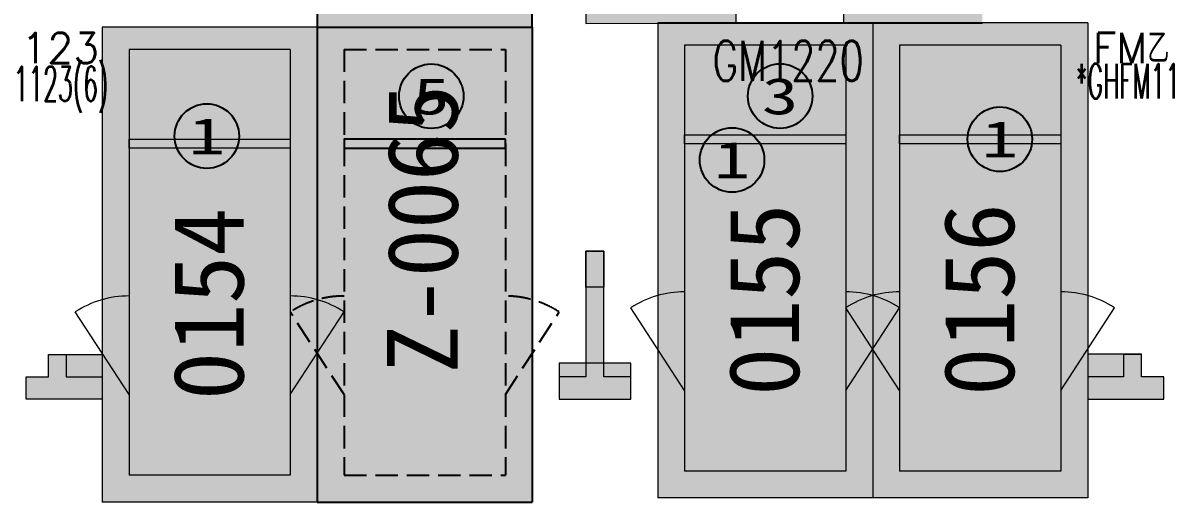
# Model space of a CAD drawing. Extents: x -264757 to 1033689, y 4049843 to 4347093.
# Drawn here: x -50341 to -37582, y 4210159 to 4215507 of the extents above; entities that cross this region are included whole.
import ezdxf
from ezdxf.enums import TextEntityAlignment as Align

# ---------------------------------------------------------------- set-up
doc = ezdxf.new("R2010")
doc.units = 0
doc.header["$LTSCALE"] = 1000
doc.header["$MEASUREMENT"] = 0
doc.linetypes.add('AX-01DK-PB01$1$A-001-车位参照B1$0$A-001-车位参照B1$0$A-001-车位参照B1$0$A-H4-001-基本图形$0$A-001-车位B1$0$DASH', pattern=[0.35, 0.25, -0.1])
for name, color, linetype, plot in [('AX-01DK-PB01$0$AX-001DK-01-PB01-02$0$A-3-WinF(Text)', 8, 'Continuous', False), ('AX-01DK-PB01$0$AX-03CK-02-PB01$0$AX-03CK-02-PB01$0$WINDOW_TEXT', 8, 'Continuous', False), ('AX-01DK-PB01$0$AX-03CK-02-PB01$0$AX-03CK-02-PB01$0$人防$0$WINDOW_TEXT', 8, 'Continuous', False)]:
    doc.layers.add(name, color=color, linetype=linetype, plot=plot)
for name, color, linetype in [('AX-01DK-PB01$0$AX-03CK-02-PB01$0$AX-03CK-02-PB01$0$PUB_HATCH', 8, 'Continuous'), ('不利因素3-紧邻房间出入口', 7, 'Continuous'), ('不利因素5-单面靠墙', 7, 'Continuous'), ('不利因素9-坡道上停车', 7, 'Continuous'), ('子母车位', 7, 'Continuous'), ('普通车位', 7, 'Continuous')]:
    doc.layers.add(name, color=color, linetype=linetype)
doc.layers.add('无关图层', color=8, linetype='Continuous', lineweight=0)
doc.layers.add('车位归属楼栋范围线', color=7, linetype='Continuous', true_color=0x19e6c7)
doc.styles.add('AX-01DK-PB01$0$AX-001DK-01-PB01-02$0$_TCH_WINDOW', font='SIMPLEX', dxfattribs={"bigfont": 'GBCBIG'})
doc.styles.add('AX-01DK-PB01$0$AX-03CK-02-PB01$0$AX-03CK-02-PB01$0$_TCH_DIM_T3', font='SIMPLEX', dxfattribs={"width": 0.705882, "bigfont": 'GBCBIG'})
doc.styles.add('AX-01DK-PB01$0$AX-03CK-02-PB01$0$AX-03CK-02-PB01$0$人防$0$_TCH_DIM', font='SIMPLEX', dxfattribs={"bigfont": 'GBCBIG'})
doc.styles.add('AX-ACK-BIANH1$0$黑体', font='simhei.ttf')
doc.styles.add('AX-ACK-P01-WALL$0$黑体', font='simhei.ttf')
doc.styles.add('SX-ACK-PB01-WNC-ALL$0$黑体', font='simhei.ttf')

# ---------------------------------------------------------------- blocks, each defined once
blk = doc.blocks.new('SX-ACK-PB01-WNC-ALL$0$20200722.21182536')
at = {"layer": '不利因素3-紧邻房间出入口', "true_color": 0xe4d218}
h = blk.add_hatch(color=52, dxfattribs=at)
h.dxf.hatch_style = 1
edge = h.paths.add_edge_path()
edge.add_arc((360, 360), 360, 0, 360)
at = {"layer": '不利因素3-紧邻房间出入口'}
blk.add_circle((360, 360), 360, dxfattribs=at)
at = {"layer": '不利因素3-紧邻房间出入口', "style": 'SX-ACK-PB01-WNC-ALL$0$黑体', "width": 1.390625}
blk.add_text('3', height=407, dxfattribs=at).set_placement((156, 156), (564, 156), align=Align.FIT)
blk = doc.blocks.new('SX-ACK-PB01-WNC-ALL$0$20200722.21183209')
at = {"layer": '不利因素5-单面靠墙', "true_color": 0x6d711d}
h = blk.add_hatch(color=66, dxfattribs=at)
h.dxf.hatch_style = 1
edge = h.paths.add_edge_path()
edge.add_arc((360, 360), 360, 0, 360)
at = {"layer": '不利因素5-单面靠墙'}
blk.add_circle((360, 360), 360, dxfattribs=at)
at = {"layer": '不利因素5-单面靠墙', "style": 'SX-ACK-PB01-WNC-ALL$0$黑体', "width": 1.390625}
blk.add_text('5', height=407, dxfattribs=at).set_placement((156, 156), (564, 156), align=Align.FIT)
blk = doc.blocks.new('fasdfasdfasdfasdfasdf')
at = {"layer": '不利因素9-坡道上停车', "true_color": 0xe0aa15}
h = blk.add_hatch(color=42, dxfattribs=at)
h.dxf.hatch_style = 1
edge = h.paths.add_edge_path()
edge.add_arc((-119587, 4058555), 720, 0, 360)
at = {"layer": '不利因素9-坡道上停车'}
blk.add_circle((-119587, 4058555), 720, dxfattribs=at)
at = {"layer": '不利因素9-坡道上停车', "style": 'AX-ACK-P01-WALL$0$黑体', "width": 1.390625}
blk.add_text('1', height=815, dxfattribs=at).set_placement((-119994, 4058148), (-119180, 4058148), align=Align.FIT)
blk = doc.blocks.new('AX-01DK-PB01$0$$DorLib2D$00000001')
at = {"layer": '无关图层'}
for p, q in [((0.45, 0.975), (0.5, 0.975)), ((0.45, 0), (0.45, 0.975)), ((0.5, 0), (0.5, 0.975)), ((0.5, 0), (0.45, 0))]:
    blk.add_line(p, q, dxfattribs=at)
at = {"layer": '无关图层', "lineweight": 13}
blk.add_arc((0.475, 0), 0.975, 91.4693, 180, dxfattribs=at)
blk = doc.blocks.new('AX-01DK-PB01$0$AX-03CK-02-PB01$0$AX-03CK-02-PB01$0$人防$0$$DorLib2D$00000181')
at = {"layer": '无关图层'}
for p, q in [((-0.533, 0.141), (0.333, 0.641)), ((-0.5, 0.083), (0.366, 0.583))]:
    blk.add_line(p, q, dxfattribs=at)
blk = doc.blocks.new('AX-01DK-PB01$0$AX-03CK-02-PB01$0$AX-03CK-02-PB01$0$$U_DORLIB2D$00000009')
at = {"layer": '无关图层'}
blk.add_line((0.5, 0.219), (0.5, 1.213), dxfattribs=at)
at = {"layer": '无关图层', "const_width": 0.05}
blk.add_lwpolyline([(0.583, 0.219), (0.583, 1.219)], dxfattribs=at)
at = {"layer": '无关图层'}
blk.add_arc((0.5, 0.219), 1.001, 85.224, 182.3859, dxfattribs=at)
blk = doc.blocks.new('A$C741380cb')
at = {"layer": '子母车位', "true_color": 0x0617f9}
h = blk.add_hatch(color=5, dxfattribs=at)
h.dxf.hatch_style = 1
h.paths.add_polyline_path([(2400, 0), (2400, -10400), (0, -10400), (0, 0)])
blk = doc.blocks.new('A$C7e5eb487')
at = {"layer": '普通车位', "true_color": 0xf18f8e}
h = blk.add_hatch(color=11, dxfattribs=at)
h.dxf.hatch_style = 1
h.paths.add_polyline_path([(2400, 0), (2400, -5300), (0, -5300), (0, 0)])

msp = doc.modelspace()

# ---------------------------------------------------------------- hatches: boundary and pattern name
at = {"layer": 'AX-01DK-PB01$0$AX-03CK-02-PB01$0$AX-03CK-02-PB01$0$PUB_HATCH'}
for points in [[(-43890.1, 4218176.7), (-44056.7, 4218176.6), (-44056.8, 4215500.7), (-43806.8, 4215750.9), (-43806.7, 4218051.7)], [(-44056.8, 4215500.7), (-42381.9, 4215502.3), (-42382.1, 4215752.3), (-43806.8, 4215750.9)], [(-39756.8, 4215755), (-41182.1, 4215753.6), (-41181.9, 4215503.6), (-39632, 4215505.1), (-39631.6, 4215631.3)]]:
    msp.add_hatch(color=256, dxfattribs=at).paths.add_polyline_path(points)
at = {"layer": '无关图层'}
h = msp.add_hatch(color=256, dxfattribs=at)
h.dxf.hatch_style = 1
h.paths.add_polyline_path([(-43556.6, 4211558.1), (-43856.6, 4211558.1), (-43856.6, 4212958.1), (-44056.6, 4212958.1), (-44056.6, 4211558.1), (-44356.6, 4211558.1), (-44356.6, 4211308.1), (-43556.6, 4211308.1)])
for points in [[(-43855.9, 4212958.1), (-43856.2, 4212558.1), (-44057.3, 4212558.1), (-44056.9, 4212958.1)], [(-50055.9, 4211808), (-49455.9, 4211808), (-49455.9, 4211308), (-50306.3, 4211308), (-50306.3, 4211558.1), (-50055.9, 4211558)], [(-37856.7, 4211809.6), (-38456.6, 4211809.1), (-38456.4, 4211308.1), (-37607, 4211308.8), (-37607, 4211558.1), (-37856.6, 4211559.1)], [(-43556.6, 4211709.1), (-44356.8, 4211709.1), (-44356.6, 4211308.1), (-43556.6, 4211309.1)]]:
    msp.add_hatch(color=256, dxfattribs=at).paths.add_polyline_path(points)
h = msp.add_hatch(color=256, dxfattribs=at)
h.dxf.hatch_style = 1
h.paths.add_polyline_path([(-50306.3, 4211308.1), (-50306.3, 4211558.1), (-50056.3, 4211558.1), (-50056.3, 4211808.1), (-49856.3, 4211808.1), (-49856.3, 4211558.1), (-49456.3, 4211558.1), (-49456.3, 4211308.1), (-49856.3, 4211308.1)])
h = msp.add_hatch(color=256, dxfattribs=at)
h.dxf.hatch_style = 1
h.paths.add_polyline_path([(-37607, 4211308.1), (-37607, 4211559.1), (-37857, 4211559.1), (-37857, 4211808.1), (-38057, 4211808.1), (-38057, 4211559.1), (-38457, 4211559.1), (-38457, 4211308.1), (-38057, 4211308.1)])

# ---------------------------------------------------------------- linework, layer by layer
at = {"layer": '子母车位', "color": 83}
for p, q in [((-47056.4, 4215459.2, 0), (-47056.4, 4210159.2, 0)), ((-47056.4, 4215459.2, 0), (-44656.4, 4215459.2, 0)), ((-44656.4, 4215459.2, 0), (-44656.4, 4210159.2, 0)), ((-47056.4, 4210159.2, 0), (-44656.4, 4210159.2, 0))]:
    msp.add_line(p, q, dxfattribs=at)
at = {"layer": '子母车位', "color": 8, "linetype": 'AX-01DK-PB01$1$A-001-车位参照B1$0$A-001-车位参照B1$0$A-001-车位参照B1$0$A-H4-001-基本图形$0$A-001-车位B1$0$DASH'}
for p, q in [((-46756.4, 4215209.2, 0), (-44956.4, 4215209.2, 0)), ((-46756.4, 4215209.2, 0), (-46756.4, 4210459.2, 0)), ((-44956.4, 4215209.2, 0), (-44956.4, 4210459.2, 0)), ((-46756.4, 4210459.2, 0), (-44956.4, 4210459.2, 0))]:
    msp.add_line(p, q, dxfattribs=at)
at = {"layer": '子母车位', "color": 83, "elevation": 0}
msp.add_lwpolyline([(-44656.4, 4220559.2), (-47056.4, 4220559.2), (-47056.4, 4215459.2), (-44656.4, 4215459.2)], close=True, dxfattribs=at)
at = {"layer": '子母车位', "elevation": 0}
msp.add_lwpolyline([(-44956.4, 4214209.2), (-46756.4, 4214209.2), (-46756.4, 4214109.2), (-44956.4, 4214109.2)], close=True, dxfattribs=at)
at = {"layer": '子母车位', "linetype": 'AX-01DK-PB01$1$A-001-车位参照B1$0$A-001-车位参照B1$0$A-001-车位参照B1$0$A-H4-001-基本图形$0$A-001-车位B1$0$DASH', "elevation": 0}
for points in [[(-46756.4, 4211359.2), (-47356.4, 4212281.2)], [(-44956.4, 4211359.2), (-44356.4, 4212281.2)]]:
    msp.add_lwpolyline(points, dxfattribs=at)
at = {"layer": '子母车位', "linetype": 'AX-01DK-PB01$1$A-001-车位参照B1$0$A-001-车位参照B1$0$A-001-车位参照B1$0$A-H4-001-基本图形$0$A-001-车位B1$0$DASH'}
for centre, start, end in [((-46756.4, 4211359.2, 0), 90, 123.05573), ((-44956.4, 4211359.2, 0), 56.94427, 90)]:
    msp.add_arc(centre, 1100, start, end, dxfattribs=at)
at = {"layer": '无关图层'}
for p, q in [((-44056.7, 4218176.6), (-44056.8, 4215500.7)), ((-42381.9, 4215502.3), (-42382.1, 4215752.3)), ((-41182.1, 4215753.6), (-41181.9, 4215503.6)), ((-44056.8, 4215500.7), (-42381.9, 4215502.3)), ((-43256.4, 4215506.3, 0), (-43256.4, 4210206.3)), ((-40856.4, 4215506.3, 0), (-43256.4, 4215506.3, 0)), ((-42381.9, 4215502.3), (-41181.9, 4215503.6)), ((-41181.9, 4215503.6), (-39632, 4215505.1)), ((-40856.4, 4215506.3, 0), (-40856.4, 4210206.3)), ((-40856.4, 4215506.3), (-40856.4, 4210206.3, 0)), ((-38456.4, 4215506.3), (-40856.4, 4215506.3)), ((-38456.4, 4215506.3), (-38456.4, 4210206.3, 0)), ((-49456.4, 4215459.9, 0), (-49456.4, 4210159.9, 0)), ((-47056.4, 4215459.9, 0), (-49456.4, 4215459.9, 0)), ((-47056.4, 4215459.9, 0), (-47056.4, 4210159.9, 0)), ((-41156.4, 4215256.3, 0), (-42956.4, 4215256.3, 0)), ((-42956.4, 4215256.3, 0), (-42956.4, 4210506.3)), ((-41156.4, 4215256.3, 0), (-41156.4, 4210506.3)), ((-38756.4, 4215256.3), (-40556.4, 4215256.3)), ((-40556.4, 4215256.3), (-40556.4, 4210506.3, 0)), ((-38756.4, 4215256.3), (-38756.4, 4210506.3, 0)), ((-47356.4, 4215209.9, 0), (-49156.4, 4215209.9, 0)), ((-49156.4, 4215209.9, 0), (-49156.4, 4210459.9, 0)), ((-47356.4, 4215209.9, 0), (-47356.4, 4210459.9, 0)), ((-49156.4, 4214209.9, 0), (-47356.4, 4214209.9, 0)), ((-49156.4, 4214109.9, 0), (-49156.4, 4214209.9, 0)), ((-47356.4, 4214209.9, 0), (-47356.4, 4214109.9, 0)), ((-42956.4, 4214256.3, 0), (-41156.4, 4214256.3, 0)), ((-42956.4, 4214156.3, 0), (-42956.4, 4214256.3, 0)), ((-41156.4, 4214256.3, 0), (-41156.4, 4214156.3, 0)), ((-40556.4, 4214256.3), (-38756.4, 4214256.3)), ((-40556.4, 4214156.3), (-40556.4, 4214256.3)), ((-38756.4, 4214256.3), (-38756.4, 4214156.3)), ((-47356.4, 4214109.9, 0), (-49156.4, 4214109.9, 0)), ((-41156.4, 4214156.3, 0), (-42956.4, 4214156.3, 0)), ((-38756.4, 4214156.3), (-40556.4, 4214156.3)), ((-42956.4, 4211406.3, 0), (-43556.4, 4212328.3, 0)), ((-41156.4, 4211406.3, 0), (-40556.4, 4212328.3, 0)), ((-40556.4, 4211406.3), (-41156.4, 4212328.3)), ((-38756.4, 4211406.3), (-38156.4, 4212328.3)), ((-49156.4, 4211359.9, 0), (-49756.4, 4212281.9, 0)), ((-47356.4, 4211359.9, 0), (-46756.4, 4212281.9, 0)), ((-41156.4, 4210506.3), (-42956.4, 4210506.3)), ((-38756.4, 4210506.3, 0), (-40556.4, 4210506.3, 0)), ((-47356.4, 4210459.9, 0), (-49156.4, 4210459.9, 0)), ((-47056.4, 4210159.9, 0), (-49456.4, 4210159.9, 0)), ((-40856.4, 4210206.3), (-43256.4, 4210206.3)), ((-38456.4, 4210206.3, 0), (-40856.4, 4210206.3, 0))]:
    msp.add_line(p, q, dxfattribs=at)
for points in [[(-43556.6, 4211558.1), (-43856.6, 4211558.1), (-43856.6, 4212958.1), (-44056.6, 4212958.1), (-44056.6, 4211558.1), (-44356.6, 4211558.1), (-44356.6, 4211308.1), (-43556.6, 4211308.1)], [(-43855.9, 4212958.1), (-43856.2, 4212558.1), (-44057.3, 4212558.1), (-44056.9, 4212958.1)], [(-50306.3, 4211308.1), (-50306.3, 4211558.1), (-50056.3, 4211558.1), (-50056.3, 4211808.1), (-49856.3, 4211808.1), (-49856.3, 4211558.1), (-49456.3, 4211558.1), (-49456.3, 4211308.1), (-49856.3, 4211308.1)], [(-50055.9, 4211808), (-49455.9, 4211808), (-49455.9, 4211308), (-50306.3, 4211308), (-50306.3, 4211558.1), (-50055.9, 4211558)], [(-37607, 4211308.1), (-37607, 4211559.1), (-37857, 4211559.1), (-37857, 4211808.1), (-38057, 4211808.1), (-38057, 4211559.1), (-38457, 4211559.1), (-38457, 4211308.1), (-38057, 4211308.1)], [(-37856.7, 4211809.6), (-38456.6, 4211809.1), (-38456.4, 4211308.1), (-37607, 4211308.8), (-37607, 4211558.1), (-37856.6, 4211559.1)], [(-43556.6, 4211709.1), (-44356.8, 4211709.1), (-44356.6, 4211308.1), (-43556.6, 4211309.1)]]:
    msp.add_lwpolyline(points, close=True, dxfattribs=at)
for centre, major_axis, start_param, end_param in [((-49156.4, 4211359.9, 0), (-271.5, 1066), -0.249429, 0.3275023), ((-47356.4, 4211359.9, 0), (364.1, 1038), -0.23955, 0.3373814), ((-42956.4, 4211406.3), (-271.5, 1066), -0.249429, 0.3275023), ((-41156.4, 4211406.3), (364.1, 1038), -0.23955, 0.3373814), ((-40556.4, 4211406.3, 0), (-271.5, 1066), -0.249429, 0.3275023), ((-38756.4, 4211406.3, 0), (364.1, 1038), -0.23955, 0.3373814)]:
    msp.add_ellipse(centre, major_axis=major_axis, ratio=1, start_param=start_param, end_param=end_param, dxfattribs=at)

# ---------------------------------------------------------------- block references
at = {"layer": '不利因素3-紧邻房间出入口'}
msp.add_blockref('SX-ACK-PB01-WNC-ALL$0$20200722.21182536', (-42249.8, 4214330), dxfattribs=at)
at = {"layer": '不利因素5-单面靠墙'}
msp.add_blockref('SX-ACK-PB01-WNC-ALL$0$20200722.21183209', (-46143.3, 4214328.4), dxfattribs=at)
at = {"layer": '子母车位', "rotation": 180.0000000000001}
msp.add_blockref('A$C741380cb', (-44656.4, 4210159.2, 0), dxfattribs=at)
at = {"layer": '无关图层'}
ref = msp.add_blockref('AX-01DK-PB01$0$AX-03CK-02-PB01$0$AX-03CK-02-PB01$0$$U_DORLIB2D$00000009', (-50506.4, 4215708.1), dxfattribs=dict(at, xscale=1100, yscale=1100, zscale=400, rotation=0.008002269133875327))
ref.add_attrib('A', '*GHFM1123(6)', (-51279.5, 4214633), dxfattribs={"layer": 'AX-01DK-PB01$0$AX-03CK-02-PB01$0$AX-03CK-02-PB01$0$WINDOW_TEXT', "height": 386.75, "rotation": 0.008, "style": 'AX-01DK-PB01$0$AX-03CK-02-PB01$0$AX-03CK-02-PB01$0$_TCH_DIM_T3', "width": 0.49827})
ref = msp.add_blockref('AX-01DK-PB01$0$AX-03CK-02-PB01$0$AX-03CK-02-PB01$0$$U_DORLIB2D$00000009', (-37405.9, 4215707.9), dxfattribs=dict(at, xscale=-1100, yscale=1100, zscale=400, rotation=0.008002269133875327))
ref.add_attrib('A', '*GHFM1123(6)', (-38591.2, 4214663.4), dxfattribs={"layer": 'AX-01DK-PB01$0$AX-03CK-02-PB01$0$AX-03CK-02-PB01$0$WINDOW_TEXT', "height": 386.75, "rotation": 0.008, "style": 'AX-01DK-PB01$0$AX-03CK-02-PB01$0$AX-03CK-02-PB01$0$_TCH_DIM_T3', "width": 0.49827})
ref = msp.add_blockref('AX-01DK-PB01$0$$DorLib2D$00000001', (-50507.3, 4215707.9), dxfattribs=dict(at, xscale=-1100, yscale=-1100, zscale=400, rotation=179.9999999995595))
ref.add_attrib('A', 'FM乙1123', (-51498.3, 4215057.9), dxfattribs={"layer": 'AX-01DK-PB01$0$AX-001DK-01-PB01-02$0$A-3-WinF(Text)', "height": 337.59, "rotation": 360, "style": 'AX-01DK-PB01$0$AX-001DK-01-PB01-02$0$_TCH_WINDOW'})
ref = msp.add_blockref('AX-01DK-PB01$0$$DorLib2D$00000001', (-37407.1, 4215708), dxfattribs=dict(at, xscale=1100, yscale=-1100, zscale=400, rotation=180.0000000004404))
ref.add_attrib('A', 'FM乙1123', (-38398, 4215058), dxfattribs={"layer": 'AX-01DK-PB01$0$AX-001DK-01-PB01-02$0$A-3-WinF(Text)', "height": 337.59, "style": 'AX-01DK-PB01$0$AX-001DK-01-PB01-02$0$_TCH_WINDOW'})
ref = msp.add_blockref('AX-01DK-PB01$0$AX-03CK-02-PB01$0$AX-03CK-02-PB01$0$人防$0$$DorLib2D$00000181', (-41782, 4215627.9), dxfattribs=dict(at, xscale=-1200, yscale=1200, zscale=250, rotation=0.05775174525738352))
ref.add_attrib('A', 'GM1220', (-42643.7, 4214859.1), dxfattribs={"layer": 'AX-01DK-PB01$0$AX-03CK-02-PB01$0$AX-03CK-02-PB01$0$人防$0$WINDOW_TEXT', "height": 446.25, "rotation": 0.05775, "style": 'AX-01DK-PB01$0$AX-03CK-02-PB01$0$AX-03CK-02-PB01$0$人防$0$_TCH_DIM', "width": 0.705882})
at = {"layer": '普通车位', "extrusion": (0, 0, -1), "zscale": -0.9999999999999998, "rotation": 180}
for p in [(43256.4, 4210206.3), (40856.4, 4210206.3, 0), (49456.4, 4210159.9, 0)]:
    msp.add_blockref('A$C7e5eb487', p, dxfattribs=at)
at = {"layer": '车位归属楼栋范围线', "xscale": 0.5, "yscale": 0.5, "zscale": 0.5}
for p in [(11505.5, 2184966.1, 0), (20356.5, 2184930.9, 0), (17367.3, 2184699.7, 0)]:
    msp.add_blockref('fasdfasdfasdfasdfasdf', p, dxfattribs=at)

# ---------------------------------------------------------------- texts
at = {"layer": '无关图层', "style": 'AX-ACK-BIANH1$0$黑体'}
for s, p in [('Z-0065', (-45487.2, 4211597.3, 0)), ('0156', (-39277.4, 4211345.7)), ('0154', (-47877.3, 4211298.6, 0)), ('0155', (-41677.4, 4211345.7, 0))]:
    msp.add_text(s, height=788.61, rotation=90, dxfattribs=at).set_placement(p)

doc.saveas('drawing.dxf')
